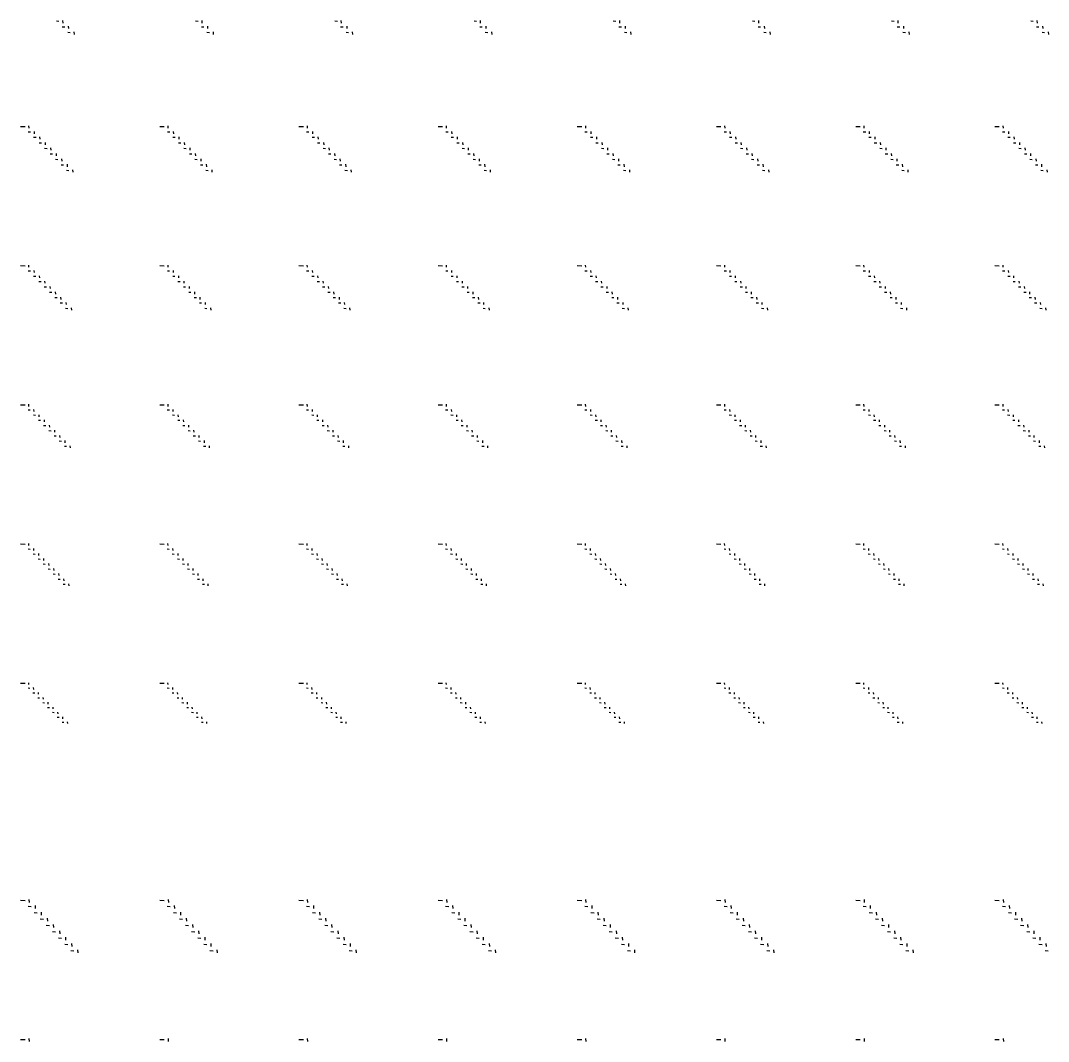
# Model space of a CAD drawing. Extents: x 0 to 300000, y 0 to 300000.
# Drawn here: x 76020 to 112945, y 113230 to 149905 of the extents above; entities that cross this region are included whole.
import ezdxf

# ---------------------------------------------------------------- set-up
doc = ezdxf.new("R2010")
doc.units = 0
doc.header["$MEASUREMENT"] = 0
doc.layers.get('0').update_dxf_attribs({"linetype": 'CONTINUOUS'})

msp = doc.modelspace()

# ---------------------------------------------------------------- linework, layer by layer
at = {"color": 7}
for p, q in [((77310, 149890), (77400, 149885)), ((77515, 149685), (77605, 149680)), ((77530, 149905), (77535, 149815)), ((77735, 149705), (77740, 149615)), ((82310, 149890), (82400, 149885)), ((82515, 149685), (82605, 149680)), ((82530, 149905), (82535, 149815)), ((82735, 149705), (82740, 149615)), ((87310, 149890), (87400, 149885)), ((87515, 149685), (87605, 149680)), ((87530, 149905), (87535, 149815)), ((87735, 149705), (87740, 149615)), ((92310, 149890), (92400, 149885)), ((92515, 149685), (92605, 149680)), ((92530, 149905), (92535, 149815)), ((92735, 149705), (92740, 149615)), ((97310, 149890), (97400, 149885)), ((97515, 149685), (97605, 149680)), ((97530, 149905), (97535, 149815)), ((97735, 149705), (97740, 149615)), ((102310, 149890), (102400, 149885)), ((102515, 149685), (102605, 149680)), ((102530, 149905), (102535, 149815)), ((102735, 149705), (102740, 149615)), ((107310, 149890), (107400, 149885)), ((107515, 149685), (107605, 149680)), ((107530, 149905), (107535, 149815)), ((107735, 149705), (107740, 149615)), ((112310, 149890), (112400, 149885)), ((112515, 149685), (112605, 149680)), ((112530, 149905), (112535, 149815)), ((112735, 149705), (112740, 149615)), ((77715, 149485), (77805, 149475)), ((77935, 149500), (77945, 149410)), ((82715, 149485), (82805, 149475)), ((82935, 149500), (82945, 149410)), ((87715, 149485), (87805, 149475)), ((87935, 149500), (87945, 149410)), ((92715, 149485), (92805, 149475)), ((92935, 149500), (92945, 149410)), ((97715, 149485), (97805, 149475)), ((97935, 149500), (97945, 149410)), ((102715, 149485), (102805, 149475)), ((102935, 149500), (102945, 149410)), ((107715, 149485), (107805, 149475)), ((107935, 149500), (107945, 149410)), ((112715, 149485), (112805, 149475)), ((112935, 149500), (112945, 149410)), ((76020, 146105), (76180, 146095)), ((76295, 145910), (76380, 145905)), ((76310, 146125), (76315, 146040)), ((76505, 145925), (76510, 145840)), ((81020, 146105), (81180, 146095)), ((81295, 145910), (81380, 145905)), ((81310, 146125), (81315, 146040)), ((81505, 145925), (81510, 145840)), ((86020, 146105), (86180, 146095)), ((86295, 145910), (86380, 145905)), ((86310, 146125), (86315, 146040)), ((86505, 145925), (86510, 145840)), ((91020, 146105), (91180, 146095)), ((91295, 145910), (91380, 145905)), ((91310, 146125), (91315, 146040)), ((91505, 145925), (91510, 145840)), ((96020, 146105), (96180, 146095)), ((96295, 145910), (96380, 145905)), ((96310, 146125), (96315, 146040)), ((96505, 145925), (96510, 145840)), ((101020, 146105), (101180, 146095)), ((101295, 145910), (101380, 145905)), ((101310, 146125), (101315, 146040)), ((101505, 145925), (101510, 145840)), ((106020, 146105), (106180, 146095)), ((106295, 145910), (106380, 145905)), ((106310, 146125), (106315, 146040)), ((106505, 145925), (106510, 145840)), ((111020, 146105), (111180, 146095)), ((111295, 145910), (111380, 145905)), ((111310, 146125), (111315, 146040)), ((111505, 145925), (111510, 145840)), ((76490, 145715), (76575, 145710)), ((76690, 145515), (76775, 145510)), ((76705, 145730), (76710, 145645)), ((76900, 145530), (76910, 145445)), ((81490, 145715), (81575, 145710)), ((81690, 145515), (81775, 145510)), ((81705, 145730), (81710, 145645)), ((81900, 145530), (81910, 145445)), ((86490, 145715), (86575, 145710)), ((86690, 145515), (86775, 145510)), ((86705, 145730), (86710, 145645)), ((86900, 145530), (86910, 145445)), ((91490, 145715), (91575, 145710)), ((91690, 145515), (91775, 145510)), ((91705, 145730), (91710, 145645)), ((91900, 145530), (91910, 145445)), ((96490, 145715), (96575, 145710)), ((96690, 145515), (96775, 145510)), ((96705, 145730), (96710, 145645)), ((96900, 145530), (96910, 145445)), ((101490, 145715), (101575, 145710)), ((101690, 145515), (101775, 145510)), ((101705, 145730), (101710, 145645)), ((101900, 145530), (101910, 145445)), ((106490, 145715), (106575, 145710)), ((106690, 145515), (106775, 145510)), ((106705, 145730), (106710, 145645)), ((106900, 145530), (106910, 145445)), ((111490, 145715), (111575, 145710)), ((111690, 145515), (111775, 145510)), ((111705, 145730), (111710, 145645)), ((111900, 145530), (111910, 145445)), ((76885, 145320), (76970, 145310)), ((77085, 145120), (77170, 145115)), ((77100, 145335), (77105, 145250)), ((77295, 145135), (77305, 145050)), ((81885, 145320), (81970, 145310)), ((82085, 145120), (82170, 145115)), ((82100, 145335), (82105, 145250)), ((82295, 145135), (82305, 145050)), ((86885, 145320), (86970, 145310)), ((87085, 145120), (87170, 145115)), ((87100, 145335), (87105, 145250)), ((87295, 145135), (87305, 145050)), ((91885, 145320), (91970, 145310)), ((92085, 145120), (92170, 145115)), ((92100, 145335), (92105, 145250)), ((92295, 145135), (92305, 145050)), ((96885, 145320), (96970, 145310)), ((97085, 145120), (97170, 145115)), ((97100, 145335), (97105, 145250)), ((97295, 145135), (97305, 145050)), ((101885, 145320), (101970, 145310)), ((102085, 145120), (102170, 145115)), ((102100, 145335), (102105, 145250)), ((102295, 145135), (102305, 145050)), ((106885, 145320), (106970, 145310)), ((107085, 145120), (107170, 145115)), ((107100, 145335), (107105, 145250)), ((107295, 145135), (107305, 145050)), ((111885, 145320), (111970, 145310)), ((112085, 145120), (112170, 145115)), ((112100, 145335), (112105, 145250)), ((112295, 145135), (112305, 145050)), ((77280, 144925), (77365, 144915)), ((77495, 144940), (77500, 144855)), ((82280, 144925), (82365, 144915)), ((82495, 144940), (82500, 144855)), ((87280, 144925), (87365, 144915)), ((87495, 144940), (87500, 144855)), ((92280, 144925), (92365, 144915)), ((92495, 144940), (92500, 144855)), ((97280, 144925), (97365, 144915)), ((97495, 144940), (97500, 144855)), ((102280, 144925), (102365, 144915)), ((102495, 144940), (102500, 144855)), ((107280, 144925), (107365, 144915)), ((107495, 144940), (107500, 144855)), ((112280, 144925), (112365, 144915)), ((112495, 144940), (112500, 144855)), ((77480, 144725), (77565, 144720)), ((77675, 144530), (77760, 144520)), ((77690, 144740), (77700, 144655)), ((77890, 144545), (77895, 144460)), ((82480, 144725), (82565, 144720)), ((82675, 144530), (82760, 144520)), ((82690, 144740), (82700, 144655)), ((82890, 144545), (82895, 144460)), ((87480, 144725), (87565, 144720)), ((87675, 144530), (87760, 144520)), ((87690, 144740), (87700, 144655)), ((87890, 144545), (87895, 144460)), ((92480, 144725), (92565, 144720)), ((92675, 144530), (92760, 144520)), ((92690, 144740), (92700, 144655)), ((92890, 144545), (92895, 144460)), ((97480, 144725), (97565, 144720)), ((97675, 144530), (97760, 144520)), ((97690, 144740), (97700, 144655)), ((97890, 144545), (97895, 144460)), ((102480, 144725), (102565, 144720)), ((102675, 144530), (102760, 144520)), ((102690, 144740), (102700, 144655)), ((102890, 144545), (102895, 144460)), ((107480, 144725), (107565, 144720)), ((107675, 144530), (107760, 144520)), ((107690, 144740), (107700, 144655)), ((107890, 144545), (107895, 144460)), ((112480, 144725), (112565, 144720)), ((112675, 144530), (112760, 144520)), ((112690, 144740), (112700, 144655)), ((112890, 144545), (112895, 144460)), ((76020, 141105), (76180, 141095)), ((76305, 141120), (76310, 141040)), ((81020, 141105), (81180, 141095)), ((81305, 141120), (81310, 141040)), ((86020, 141105), (86180, 141095)), ((86305, 141120), (86310, 141040)), ((91020, 141105), (91180, 141095)), ((91305, 141120), (91310, 141040)), ((96020, 141105), (96180, 141095)), ((96305, 141120), (96310, 141040)), ((101020, 141105), (101180, 141095)), ((101305, 141120), (101310, 141040)), ((106020, 141105), (106180, 141095)), ((106305, 141120), (106310, 141040)), ((111020, 141105), (111180, 141095)), ((111305, 141120), (111310, 141040)), ((76295, 140915), (76375, 140910)), ((76485, 140725), (76565, 140720)), ((76500, 140930), (76505, 140850)), ((76690, 140740), (76695, 140660)), ((81295, 140915), (81375, 140910)), ((81485, 140725), (81565, 140720)), ((81500, 140930), (81505, 140850)), ((81690, 140740), (81695, 140660)), ((86295, 140915), (86375, 140910)), ((86485, 140725), (86565, 140720)), ((86500, 140930), (86505, 140850)), ((86690, 140740), (86695, 140660)), ((91295, 140915), (91375, 140910)), ((91485, 140725), (91565, 140720)), ((91500, 140930), (91505, 140850)), ((91690, 140740), (91695, 140660)), ((96295, 140915), (96375, 140910)), ((96485, 140725), (96565, 140720)), ((96500, 140930), (96505, 140850)), ((96690, 140740), (96695, 140660)), ((101295, 140915), (101375, 140910)), ((101485, 140725), (101565, 140720)), ((101500, 140930), (101505, 140850)), ((101690, 140740), (101695, 140660)), ((106295, 140915), (106375, 140910)), ((106485, 140725), (106565, 140720)), ((106500, 140930), (106505, 140850)), ((106690, 140740), (106695, 140660)), ((111295, 140915), (111375, 140910)), ((111485, 140725), (111565, 140720)), ((111500, 140930), (111505, 140850)), ((111690, 140740), (111695, 140660)), ((76675, 140530), (76755, 140525)), ((76870, 140340), (76950, 140335)), ((76880, 140545), (76890, 140465)), ((77075, 140355), (77080, 140275)), ((81675, 140530), (81755, 140525)), ((81870, 140340), (81950, 140335)), ((81880, 140545), (81890, 140465)), ((82075, 140355), (82080, 140275)), ((86675, 140530), (86755, 140525)), ((86870, 140340), (86950, 140335)), ((86880, 140545), (86890, 140465)), ((87075, 140355), (87080, 140275)), ((91675, 140530), (91755, 140525)), ((91870, 140340), (91950, 140335)), ((91880, 140545), (91890, 140465)), ((92075, 140355), (92080, 140275)), ((96675, 140530), (96755, 140525)), ((96870, 140340), (96950, 140335)), ((96880, 140545), (96890, 140465)), ((97075, 140355), (97080, 140275)), ((101675, 140530), (101755, 140525)), ((101870, 140340), (101950, 140335)), ((101880, 140545), (101890, 140465)), ((102075, 140355), (102080, 140275)), ((106675, 140530), (106755, 140525)), ((106870, 140340), (106950, 140335)), ((106880, 140545), (106890, 140465)), ((107075, 140355), (107080, 140275)), ((111675, 140530), (111755, 140525)), ((111870, 140340), (111950, 140335)), ((111880, 140545), (111890, 140465)), ((112075, 140355), (112080, 140275)), ((77060, 140150), (77140, 140145)), ((77255, 139955), (77335, 139950)), ((77265, 140160), (77270, 140080)), ((77460, 139970), (77465, 139890)), ((82060, 140150), (82140, 140145)), ((82255, 139955), (82335, 139950)), ((82265, 140160), (82270, 140080)), ((82460, 139970), (82465, 139890)), ((87060, 140150), (87140, 140145)), ((87255, 139955), (87335, 139950)), ((87265, 140160), (87270, 140080)), ((87460, 139970), (87465, 139890)), ((92060, 140150), (92140, 140145)), ((92255, 139955), (92335, 139950)), ((92265, 140160), (92270, 140080)), ((92460, 139970), (92465, 139890)), ((97060, 140150), (97140, 140145)), ((97255, 139955), (97335, 139950)), ((97265, 140160), (97270, 140080)), ((97460, 139970), (97465, 139890)), ((102060, 140150), (102140, 140145)), ((102255, 139955), (102335, 139950)), ((102265, 140160), (102270, 140080)), ((102460, 139970), (102465, 139890)), ((107060, 140150), (107140, 140145)), ((107255, 139955), (107335, 139950)), ((107265, 140160), (107270, 140080)), ((107460, 139970), (107465, 139890)), ((112060, 140150), (112140, 140145)), ((112255, 139955), (112335, 139950)), ((112265, 140160), (112270, 140080)), ((112460, 139970), (112465, 139890)), ((77445, 139765), (77525, 139760)), ((77650, 139780), (77655, 139700)), ((77840, 139585), (77850, 139505)), ((82445, 139765), (82525, 139760)), ((82650, 139780), (82655, 139700)), ((82840, 139585), (82850, 139505)), ((87445, 139765), (87525, 139760)), ((87650, 139780), (87655, 139700)), ((87840, 139585), (87850, 139505)), ((92445, 139765), (92525, 139760)), ((92650, 139780), (92655, 139700)), ((92840, 139585), (92850, 139505)), ((97445, 139765), (97525, 139760)), ((97650, 139780), (97655, 139700)), ((97840, 139585), (97850, 139505)), ((102445, 139765), (102525, 139760)), ((102650, 139780), (102655, 139700)), ((102840, 139585), (102850, 139505)), ((107445, 139765), (107525, 139760)), ((107650, 139780), (107655, 139700)), ((107840, 139585), (107850, 139505)), ((112445, 139765), (112525, 139760)), ((112650, 139780), (112655, 139700)), ((112840, 139585), (112850, 139505)), ((77635, 139570), (77715, 139565)), ((82635, 139570), (82715, 139565)), ((87635, 139570), (87715, 139565)), ((92635, 139570), (92715, 139565)), ((97635, 139570), (97715, 139565)), ((102635, 139570), (102715, 139565)), ((107635, 139570), (107715, 139565)), ((112635, 139570), (112715, 139565)), ((76020, 136105), (76180, 136095)), ((76290, 135920), (76365, 135915)), ((76305, 136120), (76310, 136045)), ((76490, 135935), (76495, 135860)), ((81020, 136105), (81180, 136095)), ((81290, 135920), (81365, 135915)), ((81305, 136120), (81310, 136045)), ((81490, 135935), (81495, 135860)), ((86020, 136105), (86180, 136095)), ((86290, 135920), (86365, 135915)), ((86305, 136120), (86310, 136045)), ((86490, 135935), (86495, 135860)), ((91020, 136105), (91180, 136095)), ((91290, 135920), (91365, 135915)), ((91305, 136120), (91310, 136045)), ((91490, 135935), (91495, 135860)), ((96020, 136105), (96180, 136095)), ((96290, 135920), (96365, 135915)), ((96305, 136120), (96310, 136045)), ((96490, 135935), (96495, 135860)), ((101020, 136105), (101180, 136095)), ((101290, 135920), (101365, 135915)), ((101305, 136120), (101310, 136045)), ((101490, 135935), (101495, 135860)), ((106020, 136105), (106180, 136095)), ((106290, 135920), (106365, 135915)), ((106305, 136120), (106310, 136045)), ((106490, 135935), (106495, 135860)), ((111020, 136105), (111180, 136095)), ((111290, 135920), (111365, 135915)), ((111305, 136120), (111310, 136045)), ((111490, 135935), (111495, 135860)), ((76480, 135735), (76555, 135730)), ((76665, 135550), (76740, 135545)), ((76675, 135745), (76680, 135670)), ((76865, 135560), (76870, 135485)), ((81480, 135735), (81555, 135730)), ((81665, 135550), (81740, 135545)), ((81675, 135745), (81680, 135670)), ((81865, 135560), (81870, 135485)), ((86480, 135735), (86555, 135730)), ((86665, 135550), (86740, 135545)), ((86675, 135745), (86680, 135670)), ((86865, 135560), (86870, 135485)), ((91480, 135735), (91555, 135730)), ((91665, 135550), (91740, 135545)), ((91675, 135745), (91680, 135670)), ((91865, 135560), (91870, 135485)), ((96480, 135735), (96555, 135730)), ((96665, 135550), (96740, 135545)), ((96675, 135745), (96680, 135670)), ((96865, 135560), (96870, 135485)), ((101480, 135735), (101555, 135730)), ((101665, 135550), (101740, 135545)), ((101675, 135745), (101680, 135670)), ((101865, 135560), (101870, 135485)), ((106480, 135735), (106555, 135730)), ((106665, 135550), (106740, 135545)), ((106675, 135745), (106680, 135670)), ((106865, 135560), (106870, 135485)), ((111480, 135735), (111555, 135730)), ((111665, 135550), (111740, 135545)), ((111675, 135745), (111680, 135670)), ((111865, 135560), (111870, 135485)), ((76850, 135360), (76925, 135355)), ((77040, 135175), (77115, 135170)), ((77050, 135375), (77055, 135300)), ((77235, 135190), (77240, 135115)), ((81850, 135360), (81925, 135355)), ((82040, 135175), (82115, 135170)), ((82050, 135375), (82055, 135300)), ((82235, 135190), (82240, 135115)), ((86850, 135360), (86925, 135355)), ((87040, 135175), (87115, 135170)), ((87050, 135375), (87055, 135300)), ((87235, 135190), (87240, 135115)), ((91850, 135360), (91925, 135355)), ((92040, 135175), (92115, 135170)), ((92050, 135375), (92055, 135300)), ((92235, 135190), (92240, 135115)), ((96850, 135360), (96925, 135355)), ((97040, 135175), (97115, 135170)), ((97050, 135375), (97055, 135300)), ((97235, 135190), (97240, 135115)), ((101850, 135360), (101925, 135355)), ((102040, 135175), (102115, 135170)), ((102050, 135375), (102055, 135300)), ((102235, 135190), (102240, 135115)), ((106850, 135360), (106925, 135355)), ((107040, 135175), (107115, 135170)), ((107050, 135375), (107055, 135300)), ((107235, 135190), (107240, 135115)), ((111850, 135360), (111925, 135355)), ((112040, 135175), (112115, 135170)), ((112050, 135375), (112055, 135300)), ((112235, 135190), (112240, 135115)), ((77225, 134990), (77300, 134985)), ((77410, 134805), (77485, 134800)), ((77420, 135000), (77425, 134925)), ((77610, 134815), (77615, 134740)), ((82225, 134990), (82300, 134985)), ((82410, 134805), (82485, 134800)), ((82420, 135000), (82425, 134925)), ((82610, 134815), (82615, 134740)), ((87225, 134990), (87300, 134985)), ((87410, 134805), (87485, 134800)), ((87420, 135000), (87425, 134925)), ((87610, 134815), (87615, 134740)), ((92225, 134990), (92300, 134985)), ((92410, 134805), (92485, 134800)), ((92420, 135000), (92425, 134925)), ((92610, 134815), (92615, 134740)), ((97225, 134990), (97300, 134985)), ((97410, 134805), (97485, 134800)), ((97420, 135000), (97425, 134925)), ((97610, 134815), (97615, 134740)), ((102225, 134990), (102300, 134985)), ((102410, 134805), (102485, 134800)), ((102420, 135000), (102425, 134925)), ((102610, 134815), (102615, 134740)), ((107225, 134990), (107300, 134985)), ((107410, 134805), (107485, 134800)), ((107420, 135000), (107425, 134925)), ((107610, 134815), (107615, 134740)), ((112225, 134990), (112300, 134985)), ((112410, 134805), (112485, 134800)), ((112420, 135000), (112425, 134925)), ((112610, 134815), (112615, 134740)), ((77595, 134615), (77670, 134610)), ((77795, 134630), (77800, 134555)), ((82595, 134615), (82670, 134610)), ((82795, 134630), (82800, 134555)), ((87595, 134615), (87670, 134610)), ((87795, 134630), (87800, 134555)), ((92595, 134615), (92670, 134610)), ((92795, 134630), (92800, 134555)), ((97595, 134615), (97670, 134610)), ((97795, 134630), (97800, 134555)), ((102595, 134615), (102670, 134610)), ((102795, 134630), (102800, 134555)), ((107595, 134615), (107670, 134610)), ((107795, 134630), (107800, 134555)), ((112595, 134615), (112670, 134610)), ((112795, 134630), (112800, 134555)), ((76020, 131105), (76180, 131095)), ((76300, 131115), (76305, 131045)), ((81020, 131105), (81180, 131095)), ((81300, 131115), (81305, 131045)), ((86020, 131105), (86180, 131095)), ((86300, 131115), (86305, 131045)), ((91020, 131105), (91180, 131095)), ((91300, 131115), (91305, 131045)), ((96020, 131105), (96180, 131095)), ((96300, 131115), (96305, 131045)), ((101020, 131105), (101180, 131095)), ((101300, 131115), (101305, 131045)), ((106020, 131105), (106180, 131095)), ((106300, 131115), (106305, 131045)), ((111020, 131105), (111180, 131095)), ((111300, 131115), (111305, 131045)), ((76290, 130925), (76360, 130920)), ((76470, 130745), (76540, 130740)), ((76480, 130935), (76485, 130865)), ((76665, 130755), (76670, 130685)), ((81290, 130925), (81360, 130920)), ((81470, 130745), (81540, 130740)), ((81480, 130935), (81485, 130865)), ((81665, 130755), (81670, 130685)), ((86290, 130925), (86360, 130920)), ((86470, 130745), (86540, 130740)), ((86480, 130935), (86485, 130865)), ((86665, 130755), (86670, 130685)), ((91290, 130925), (91360, 130920)), ((91470, 130745), (91540, 130740)), ((91480, 130935), (91485, 130865)), ((91665, 130755), (91670, 130685)), ((96290, 130925), (96360, 130920)), ((96470, 130745), (96540, 130740)), ((96480, 130935), (96485, 130865)), ((96665, 130755), (96670, 130685)), ((101290, 130925), (101360, 130920)), ((101470, 130745), (101540, 130740)), ((101480, 130935), (101485, 130865)), ((101665, 130755), (101670, 130685)), ((106290, 130925), (106360, 130920)), ((106470, 130745), (106540, 130740)), ((106480, 130935), (106485, 130865)), ((106665, 130755), (106670, 130685)), ((111290, 130925), (111360, 130920)), ((111470, 130745), (111540, 130740)), ((111480, 130935), (111485, 130865)), ((111665, 130755), (111670, 130685)), ((76655, 130565), (76725, 130560)), ((76835, 130385), (76905, 130380)), ((76845, 130575), (76850, 130505)), ((77025, 130395), (77030, 130325)), ((81655, 130565), (81725, 130560)), ((81835, 130385), (81905, 130380)), ((81845, 130575), (81850, 130505)), ((82025, 130395), (82030, 130325)), ((86655, 130565), (86725, 130560)), ((86835, 130385), (86905, 130380)), ((86845, 130575), (86850, 130505)), ((87025, 130395), (87030, 130325)), ((91655, 130565), (91725, 130560)), ((91835, 130385), (91905, 130380)), ((91845, 130575), (91850, 130505)), ((92025, 130395), (92030, 130325)), ((96655, 130565), (96725, 130560)), ((96835, 130385), (96905, 130380)), ((96845, 130575), (96850, 130505)), ((97025, 130395), (97030, 130325)), ((101655, 130565), (101725, 130560)), ((101835, 130385), (101905, 130380)), ((101845, 130575), (101850, 130505)), ((102025, 130395), (102030, 130325)), ((106655, 130565), (106725, 130560)), ((106835, 130385), (106905, 130380)), ((106845, 130575), (106850, 130505)), ((107025, 130395), (107030, 130325)), ((111655, 130565), (111725, 130560)), ((111835, 130385), (111905, 130380)), ((111845, 130575), (111850, 130505)), ((112025, 130395), (112030, 130325)), ((77015, 130205), (77085, 130200)), ((77195, 130025), (77265, 130020)), ((77205, 130215), (77210, 130145)), ((77385, 130035), (77390, 129965)), ((82015, 130205), (82085, 130200)), ((82195, 130025), (82265, 130020)), ((82205, 130215), (82210, 130145)), ((82385, 130035), (82390, 129965)), ((87015, 130205), (87085, 130200)), ((87195, 130025), (87265, 130020)), ((87205, 130215), (87210, 130145)), ((87385, 130035), (87390, 129965)), ((92015, 130205), (92085, 130200)), ((92195, 130025), (92265, 130020)), ((92205, 130215), (92210, 130145)), ((92385, 130035), (92390, 129965)), ((97015, 130205), (97085, 130200)), ((97195, 130025), (97265, 130020)), ((97205, 130215), (97210, 130145)), ((97385, 130035), (97390, 129965)), ((102015, 130205), (102085, 130200)), ((102195, 130025), (102265, 130020)), ((102205, 130215), (102210, 130145)), ((102385, 130035), (102390, 129965)), ((107015, 130205), (107085, 130200)), ((107195, 130025), (107265, 130020)), ((107205, 130215), (107210, 130145)), ((107385, 130035), (107390, 129965)), ((112015, 130205), (112085, 130200)), ((112195, 130025), (112265, 130020)), ((112205, 130215), (112210, 130145)), ((112385, 130035), (112390, 129965)), ((77375, 129840), (77445, 129835)), ((77555, 129660), (77625, 129655)), ((77565, 129850), (77570, 129780)), ((77745, 129670), (77750, 129600)), ((82375, 129840), (82445, 129835)), ((82555, 129660), (82625, 129655)), ((82565, 129850), (82570, 129780)), ((82745, 129670), (82750, 129600)), ((87375, 129840), (87445, 129835)), ((87555, 129660), (87625, 129655)), ((87565, 129850), (87570, 129780)), ((87745, 129670), (87750, 129600)), ((92375, 129840), (92445, 129835)), ((92555, 129660), (92625, 129655)), ((92565, 129850), (92570, 129780)), ((92745, 129670), (92750, 129600)), ((97375, 129840), (97445, 129835)), ((97555, 129660), (97625, 129655)), ((97565, 129850), (97570, 129780)), ((97745, 129670), (97750, 129600)), ((102375, 129840), (102445, 129835)), ((102555, 129660), (102625, 129655)), ((102565, 129850), (102570, 129780)), ((102745, 129670), (102750, 129600)), ((107375, 129840), (107445, 129835)), ((107555, 129660), (107625, 129655)), ((107565, 129850), (107570, 129780)), ((107745, 129670), (107750, 129600)), ((112375, 129840), (112445, 129835)), ((112555, 129660), (112625, 129655)), ((112565, 129850), (112570, 129780)), ((112745, 129670), (112750, 129600)), ((76020, 126105), (76180, 126095)), ((76290, 125930), (76355, 125925)), ((76300, 126115), (76305, 126050)), ((76475, 125940), (76480, 125875)), ((81020, 126105), (81180, 126095)), ((81290, 125930), (81355, 125925)), ((81300, 126115), (81305, 126050)), ((81475, 125940), (81480, 125875)), ((86020, 126105), (86180, 126095)), ((86290, 125930), (86355, 125925)), ((86300, 126115), (86305, 126050)), ((86475, 125940), (86480, 125875)), ((91020, 126105), (91180, 126095)), ((91290, 125930), (91355, 125925)), ((91300, 126115), (91305, 126050)), ((91475, 125940), (91480, 125875)), ((96020, 126105), (96180, 126095)), ((96290, 125930), (96355, 125925)), ((96300, 126115), (96305, 126050)), ((96475, 125940), (96480, 125875)), ((101020, 126105), (101180, 126095)), ((101290, 125930), (101355, 125925)), ((101300, 126115), (101305, 126050)), ((101475, 125940), (101480, 125875)), ((106020, 126105), (106180, 126095)), ((106290, 125930), (106355, 125925)), ((106300, 126115), (106305, 126050)), ((106475, 125940), (106480, 125875)), ((111020, 126105), (111180, 126095)), ((111290, 125930), (111355, 125925)), ((111300, 126115), (111305, 126050)), ((111475, 125940), (111480, 125875)), ((76465, 125755), (76530, 125750)), ((76640, 125580), (76705, 125575)), ((76650, 125765), (76655, 125700)), ((76825, 125590), (76830, 125525)), ((81465, 125755), (81530, 125750)), ((81640, 125580), (81705, 125575)), ((81650, 125765), (81655, 125700)), ((81825, 125590), (81830, 125525)), ((86465, 125755), (86530, 125750)), ((86640, 125580), (86705, 125575)), ((86650, 125765), (86655, 125700)), ((86825, 125590), (86830, 125525)), ((91465, 125755), (91530, 125750)), ((91640, 125580), (91705, 125575)), ((91650, 125765), (91655, 125700)), ((91825, 125590), (91830, 125525)), ((96465, 125755), (96530, 125750)), ((96640, 125580), (96705, 125575)), ((96650, 125765), (96655, 125700)), ((96825, 125590), (96830, 125525)), ((101465, 125755), (101530, 125750)), ((101640, 125580), (101705, 125575)), ((101650, 125765), (101655, 125700)), ((101825, 125590), (101830, 125525)), ((106465, 125755), (106530, 125750)), ((106640, 125580), (106705, 125575)), ((106650, 125765), (106655, 125700)), ((106825, 125590), (106830, 125525)), ((111465, 125755), (111530, 125750)), ((111640, 125580), (111705, 125575)), ((111650, 125765), (111655, 125700)), ((111825, 125590), (111830, 125525)), ((76815, 125405), (76880, 125400)), ((76990, 125230), (77055, 125225)), ((77000, 125415), (77005, 125350)), ((77175, 125240), (77180, 125175)), ((81815, 125405), (81880, 125400)), ((81990, 125230), (82055, 125225)), ((82000, 125415), (82005, 125350)), ((82175, 125240), (82180, 125175)), ((86815, 125405), (86880, 125400)), ((86990, 125230), (87055, 125225)), ((87000, 125415), (87005, 125350)), ((87175, 125240), (87180, 125175)), ((91815, 125405), (91880, 125400)), ((91990, 125230), (92055, 125225)), ((92000, 125415), (92005, 125350)), ((92175, 125240), (92180, 125175)), ((96815, 125405), (96880, 125400)), ((96990, 125230), (97055, 125225)), ((97000, 125415), (97005, 125350)), ((97175, 125240), (97180, 125175)), ((101815, 125405), (101880, 125400)), ((101990, 125230), (102055, 125225)), ((102000, 125415), (102005, 125350)), ((102175, 125240), (102180, 125175)), ((106815, 125405), (106880, 125400)), ((106990, 125230), (107055, 125225)), ((107000, 125415), (107005, 125350)), ((107175, 125240), (107180, 125175)), ((111815, 125405), (111880, 125400)), ((111990, 125230), (112055, 125225)), ((112000, 125415), (112005, 125350)), ((112175, 125240), (112180, 125175)), ((77165, 125055), (77230, 125050)), ((77340, 124880), (77405, 124875)), ((77350, 125065), (77355, 125000)), ((77525, 124890), (77530, 124825)), ((82165, 125055), (82230, 125050)), ((82340, 124880), (82405, 124875)), ((82350, 125065), (82355, 125000)), ((82525, 124890), (82530, 124825)), ((87165, 125055), (87230, 125050)), ((87340, 124880), (87405, 124875)), ((87350, 125065), (87355, 125000)), ((87525, 124890), (87530, 124825)), ((92165, 125055), (92230, 125050)), ((92340, 124880), (92405, 124875)), ((92350, 125065), (92355, 125000)), ((92525, 124890), (92530, 124825)), ((97165, 125055), (97230, 125050)), ((97340, 124880), (97405, 124875)), ((97350, 125065), (97355, 125000)), ((97525, 124890), (97530, 124825)), ((102165, 125055), (102230, 125050)), ((102340, 124880), (102405, 124875)), ((102350, 125065), (102355, 125000)), ((102525, 124890), (102530, 124825)), ((107165, 125055), (107230, 125050)), ((107340, 124880), (107405, 124875)), ((107350, 125065), (107355, 125000)), ((107525, 124890), (107530, 124825)), ((112165, 125055), (112230, 125050)), ((112340, 124880), (112405, 124875)), ((112350, 125065), (112355, 125000)), ((112525, 124890), (112530, 124825)), ((77515, 124705), (77580, 124700)), ((77700, 124715), (77705, 124650)), ((82515, 124705), (82580, 124700)), ((82700, 124715), (82705, 124650)), ((87515, 124705), (87580, 124700)), ((87700, 124715), (87705, 124650)), ((92515, 124705), (92580, 124700)), ((92700, 124715), (92705, 124650)), ((97515, 124705), (97580, 124700)), ((97700, 124715), (97705, 124650)), ((102515, 124705), (102580, 124700)), ((102700, 124715), (102705, 124650)), ((107515, 124705), (107580, 124700)), ((107700, 124715), (107705, 124650)), ((112515, 124705), (112580, 124700)), ((112700, 124715), (112705, 124650)), ((76020, 118305), (76180, 118295)), ((76320, 118335), (76330, 118225)), ((81020, 118305), (81180, 118295)), ((81320, 118335), (81330, 118225)), ((86020, 118305), (86180, 118295)), ((86320, 118335), (86330, 118225)), ((91020, 118305), (91180, 118295)), ((91320, 118335), (91330, 118225)), ((96020, 118305), (96180, 118295)), ((96320, 118335), (96330, 118225)), ((101020, 118305), (101180, 118295)), ((101320, 118335), (101330, 118225)), ((106020, 118305), (106180, 118295)), ((106320, 118335), (106330, 118225)), ((111020, 118305), (111180, 118295)), ((111320, 118335), (111330, 118225)), ((76290, 118085), (76400, 118080)), ((76510, 117860), (76620, 117850)), ((76540, 118110), (76545, 118000)), ((76760, 117880), (76765, 117770)), ((81290, 118085), (81400, 118080)), ((81510, 117860), (81620, 117850)), ((81540, 118110), (81545, 118000)), ((81760, 117880), (81765, 117770)), ((86290, 118085), (86400, 118080)), ((86510, 117860), (86620, 117850)), ((86540, 118110), (86545, 118000)), ((86760, 117880), (86765, 117770)), ((91290, 118085), (91400, 118080)), ((91510, 117860), (91620, 117850)), ((91540, 118110), (91545, 118000)), ((91760, 117880), (91765, 117770)), ((96290, 118085), (96400, 118080)), ((96510, 117860), (96620, 117850)), ((96540, 118110), (96545, 118000)), ((96760, 117880), (96765, 117770)), ((101290, 118085), (101400, 118080)), ((101510, 117860), (101620, 117850)), ((101540, 118110), (101545, 118000)), ((101760, 117880), (101765, 117770)), ((106290, 118085), (106400, 118080)), ((106510, 117860), (106620, 117850)), ((106540, 118110), (106545, 118000)), ((106760, 117880), (106765, 117770)), ((111290, 118085), (111400, 118080)), ((111510, 117860), (111620, 117850)), ((111540, 118110), (111545, 118000)), ((111760, 117880), (111765, 117770)), ((76730, 117630), (76840, 117625)), ((76975, 117655), (76985, 117545)), ((77195, 117430), (77205, 117320)), ((81730, 117630), (81840, 117625)), ((81975, 117655), (81985, 117545)), ((82195, 117430), (82205, 117320)), ((86730, 117630), (86840, 117625)), ((86975, 117655), (86985, 117545)), ((87195, 117430), (87205, 117320)), ((91730, 117630), (91840, 117625)), ((91975, 117655), (91985, 117545)), ((92195, 117430), (92205, 117320)), ((96730, 117630), (96840, 117625)), ((96975, 117655), (96985, 117545)), ((97195, 117430), (97205, 117320)), ((101730, 117630), (101840, 117625)), ((101975, 117655), (101985, 117545)), ((102195, 117430), (102205, 117320)), ((106730, 117630), (106840, 117625)), ((106975, 117655), (106985, 117545)), ((107195, 117430), (107205, 117320)), ((111730, 117630), (111840, 117625)), ((111975, 117655), (111985, 117545)), ((112195, 117430), (112205, 117320)), ((76945, 117405), (77055, 117395)), ((77165, 117180), (77275, 117170)), ((77415, 117200), (77425, 117090)), ((81945, 117405), (82055, 117395)), ((82165, 117180), (82275, 117170)), ((82415, 117200), (82425, 117090)), ((86945, 117405), (87055, 117395)), ((87165, 117180), (87275, 117170)), ((87415, 117200), (87425, 117090)), ((91945, 117405), (92055, 117395)), ((92165, 117180), (92275, 117170)), ((92415, 117200), (92425, 117090)), ((96945, 117405), (97055, 117395)), ((97165, 117180), (97275, 117170)), ((97415, 117200), (97425, 117090)), ((101945, 117405), (102055, 117395)), ((102165, 117180), (102275, 117170)), ((102415, 117200), (102425, 117090)), ((106945, 117405), (107055, 117395)), ((107165, 117180), (107275, 117170)), ((107415, 117200), (107425, 117090)), ((111945, 117405), (112055, 117395)), ((112165, 117180), (112275, 117170)), ((112415, 117200), (112425, 117090)), ((77385, 116950), (77495, 116945)), ((77605, 116725), (77715, 116715)), ((77635, 116975), (77640, 116865)), ((77855, 116750), (77860, 116640)), ((82385, 116950), (82495, 116945)), ((82605, 116725), (82715, 116715)), ((82635, 116975), (82640, 116865)), ((82855, 116750), (82860, 116640)), ((87385, 116950), (87495, 116945)), ((87605, 116725), (87715, 116715)), ((87635, 116975), (87640, 116865)), ((87855, 116750), (87860, 116640)), ((92385, 116950), (92495, 116945)), ((92605, 116725), (92715, 116715)), ((92635, 116975), (92640, 116865)), ((92855, 116750), (92860, 116640)), ((97385, 116950), (97495, 116945)), ((97605, 116725), (97715, 116715)), ((97635, 116975), (97640, 116865)), ((97855, 116750), (97860, 116640)), ((102385, 116950), (102495, 116945)), ((102605, 116725), (102715, 116715)), ((102635, 116975), (102640, 116865)), ((102855, 116750), (102860, 116640)), ((107385, 116950), (107495, 116945)), ((107605, 116725), (107715, 116715)), ((107635, 116975), (107640, 116865)), ((107855, 116750), (107860, 116640)), ((112385, 116950), (112495, 116945)), ((112605, 116725), (112715, 116715)), ((112635, 116975), (112640, 116865)), ((112855, 116750), (112860, 116640)), ((77825, 116500), (77935, 116490)), ((78070, 116520), (78080, 116410)), ((82825, 116500), (82935, 116490)), ((83070, 116520), (83080, 116410)), ((87825, 116500), (87935, 116490)), ((88070, 116520), (88080, 116410)), ((92825, 116500), (92935, 116490)), ((93070, 116520), (93080, 116410)), ((97825, 116500), (97935, 116490)), ((98070, 116520), (98080, 116410)), ((102825, 116500), (102935, 116490)), ((103070, 116520), (103080, 116410)), ((107825, 116500), (107935, 116490)), ((108070, 116520), (108080, 116410)), ((112825, 116500), (112935, 116490)), ((76020, 113305), (76180, 113295)), ((76320, 113335), (76325, 113230)), ((81020, 113305), (81180, 113295)), ((81320, 113335), (81325, 113230)), ((86020, 113305), (86180, 113295)), ((86320, 113335), (86325, 113230)), ((91020, 113305), (91180, 113295)), ((91320, 113335), (91325, 113230)), ((96020, 113305), (96180, 113295)), ((96320, 113335), (96325, 113230)), ((101020, 113305), (101180, 113295)), ((101320, 113335), (101325, 113230)), ((106020, 113305), (106180, 113295)), ((106320, 113335), (106325, 113230)), ((111020, 113305), (111180, 113295)), ((111320, 113335), (111325, 113230))]:
    msp.add_line(p, q, dxfattribs=at)

doc.saveas('drawing.dxf')
